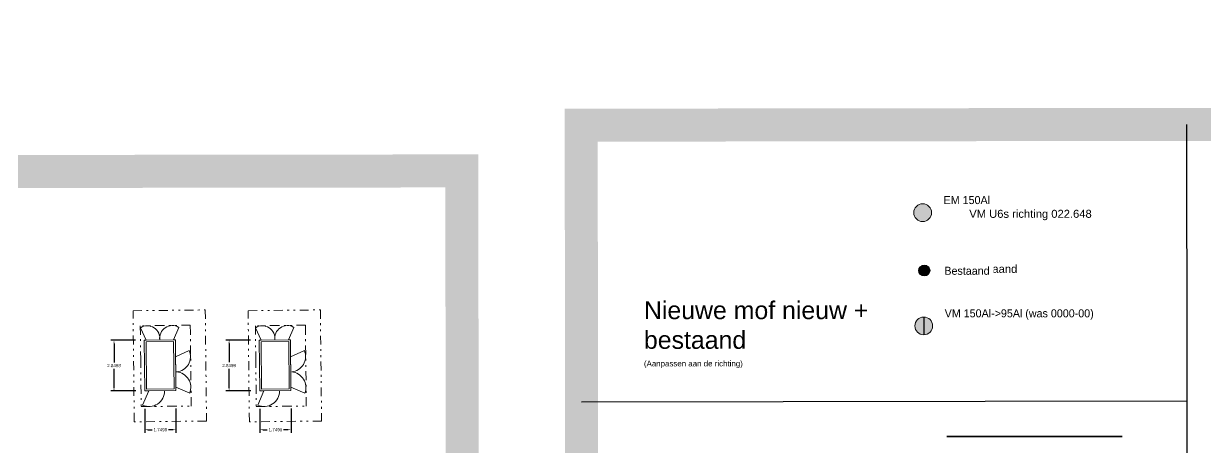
# Model space of a CAD drawing. Header units: metres. Extents: x 342 to 6270, y 11 to 2199.
# Drawn here: x 601.2 to 667.6, y 186.7 to 210.5 of the extents above; entities that cross this region are included whole.
import ezdxf
from ezdxf.enums import TextEntityAlignment as Align

# ---------------------------------------------------------------- set-up
doc = ezdxf.new("R2018")
doc.units = ezdxf.units.M
doc.linetypes.add('DASHED', pattern=[0.75, 0.5, -0.25])
doc.linetypes.add('DIVIDE', pattern=[1.25, 0.5, -0.25, 0, -0.25, 0, -0.25])
doc.layers.get('Defpoints').update_dxf_attribs({"lineweight": 5})
for name, color, linetype, lineweight in [('01 - Bestaande kabel', 125, 'Continuous', 0), ('01 - Geulbak', 18, 'Continuous', 0), ('Aansluiting LS K09', 104, 'DASHED', 0), ('Aansluiting MS', 6, 'DASHED', 0), ('AKA', 7, 'Continuous', 0), ('DEUR', 253, 'Continuous', 0), ('Knooppunt LS AM', 7, 'Continuous', 0)]:
    doc.layers.add(name, color=color, linetype=linetype, lineweight=lineweight)
doc.layers.add('01 - Station', color=7, linetype='Continuous')
doc.layers.add('Aansluiting LS K05', color=6, linetype='DASHED', lineweight=0, true_color=0xeb00eb)
doc.styles.get("Standard").update_dxf_attribs({"font": 'arial.ttf'})
doc.styles.add('TM-0.5', font='', dxfattribs={"height": 0.5})
doc.styles.get('TM-0.5').set_extended_font_data('Arial Nova Light')
doc.dimstyles.get("Standard").update_dxf_attribs({"dimtxt": 0.18, "dimasz": 0.18, "dimexe": 0.18, "dimexo": 0.0625, "dimgap": 0.09, "dimtad": 0, "dimtih": 1, "dimtoh": 1, "dimdec": 4, "dimzin": 0, "dimdsep": 46, "dimtxsty": 'Standard', "dimcen": 0.09, "dimadec": 0, "dimazin": 0, "dimtfac": 1, "dimtdec": 4, "dimtofl": 0, "dimtmove": 0, "dimatfit": 3, "dimfxl": 1, "dimtolj": 1, "dimtzin": 0, "dimarcsym": 0})

# ---------------------------------------------------------------- blocks, each defined once
blk = doc.blocks.new('*D144')
at = {"color": 0, "lineweight": -2, "transparency": 16777216}
for p, q in [((614.483, 188.856), (614.483, 187.497)), ((616.233, 188.875), (616.233, 187.497)), ((614.663, 187.677), (614.902, 187.677)), ((616.053, 187.677), (615.813, 187.677))]:
    blk.add_line(p, q, dxfattribs=at)
at = {"color": 0, "transparency": 16777216}
for points in [[(614.663, 187.707), (614.663, 187.647), (614.483, 187.677)], [(616.053, 187.707), (616.053, 187.647), (616.233, 187.677)]]:
    blk.add_solid(points, dxfattribs=at)
at = {"layer": 'Defpoints', "color": 0, "transparency": 16777216}
for p in [(614.483, 189.856), (616.233, 189.875), (616.233, 187.677)]:
    blk.add_point(p, dxfattribs=at)
at = {"color": 0, "transparency": 16777216, "insert": (615.358, 187.677), "char_height": 0.18, "attachment_point": 5}
blk.add_mtext('\\A1;1.7499', dxfattribs=at)
blk = doc.blocks.new('*D145')
at = {"color": 0, "lineweight": -2, "transparency": 16777216}
for p, q in [((613.951, 192.706), (612.573, 192.706)), ((612.753, 192.526), (612.753, 191.463)), ((612.753, 190.036), (612.753, 191.099)), ((613.983, 189.856), (612.573, 189.856))]:
    blk.add_line(p, q, dxfattribs=at)
at = {"color": 0, "transparency": 16777216}
for points in [[(612.723, 192.526), (612.783, 192.526), (612.753, 192.706)], [(612.723, 190.036), (612.783, 190.036), (612.753, 189.856)]]:
    blk.add_solid(points, dxfattribs=at)
at = {"layer": 'Defpoints', "color": 0, "transparency": 16777216}
for p in [(612.753, 192.706), (614.451, 192.706), (614.483, 189.856)]:
    blk.add_point(p, dxfattribs=at)
at = {"color": 0, "transparency": 16777216, "insert": (612.753, 191.281), "char_height": 0.18, "attachment_point": 5}
blk.add_mtext('\\A1;2.8498', dxfattribs=at)
blk = doc.blocks.new('*D139')
at = {"layer": '01 - Station', "color": 0, "lineweight": -2, "transparency": 16777216}
for p, q in [((586.634, 172.628), (586.634, 173.385)), ((590.556, 172.628), (590.556, 173.385)), ((586.814, 173.205), (588.24, 173.205)), ((590.376, 173.205), (588.876, 173.205))]:
    blk.add_line(p, q, dxfattribs=at)
at = {"layer": '01 - Station', "color": 0, "transparency": 16777216}
for points in [[(586.814, 173.235), (586.814, 173.175), (586.634, 173.205)], [(590.376, 173.235), (590.376, 173.175), (590.556, 173.205)]]:
    blk.add_solid(points, dxfattribs=at)
at = {"layer": 'Defpoints', "color": 0, "transparency": 16777216}
for p in [(590.556, 173.205), (586.634, 172.566), (590.556, 172.566)]:
    blk.add_point(p, dxfattribs=at)
at = {"layer": '01 - Station', "color": 0, "transparency": 16777216, "insert": (588.558, 173.205), "char_height": 25, "attachment_point": 5}
blk.add_mtext('\\A1;{\\H0.0044x;\\P3.9220}', dxfattribs=at)
blk = doc.blocks.new('*D151')
at = {"color": 0, "lineweight": -2, "transparency": 16777216}
for p, q in [((608.014, 188.856), (608.014, 187.496)), ((609.764, 188.875), (609.764, 187.496)), ((608.194, 187.676), (608.434, 187.676)), ((609.584, 187.676), (609.344, 187.676))]:
    blk.add_line(p, q, dxfattribs=at)
at = {"color": 0, "transparency": 16777216}
for points in [[(608.194, 187.706), (608.194, 187.646), (608.014, 187.676)], [(609.584, 187.706), (609.584, 187.646), (609.764, 187.676)]]:
    blk.add_solid(points, dxfattribs=at)
at = {"layer": 'Defpoints', "color": 0, "transparency": 16777216}
for p in [(608.014, 189.856), (609.764, 189.875), (609.764, 187.676)]:
    blk.add_point(p, dxfattribs=at)
at = {"color": 0, "transparency": 16777216, "insert": (608.889, 187.676), "char_height": 0.18, "attachment_point": 5}
blk.add_mtext('\\A1;1.7499', dxfattribs=at)
blk = doc.blocks.new('*D152')
at = {"color": 0, "lineweight": -2, "transparency": 16777216}
for p, q in [((607.483, 192.705), (606.104, 192.705)), ((606.284, 192.525), (606.284, 191.462)), ((606.284, 190.036), (606.284, 191.099)), ((607.514, 189.856), (606.104, 189.856))]:
    blk.add_line(p, q, dxfattribs=at)
at = {"color": 0, "transparency": 16777216}
for points in [[(606.254, 192.525), (606.314, 192.525), (606.284, 192.705)], [(606.254, 190.036), (606.314, 190.036), (606.284, 189.856)]]:
    blk.add_solid(points, dxfattribs=at)
at = {"layer": 'Defpoints', "color": 0, "transparency": 16777216}
for p in [(606.284, 192.705), (607.983, 192.705), (608.014, 189.856)]:
    blk.add_point(p, dxfattribs=at)
at = {"color": 0, "transparency": 16777216, "insert": (606.284, 191.28), "char_height": 0.18, "attachment_point": 5}
blk.add_mtext('\\A1;2.8498', dxfattribs=at)
blk = doc.blocks.new('*U205')
h = blk.add_hatch(color=0)
h.dxf.hatch_style = 1
h.paths.add_polyline_path([(0, 0.5), (0, -0.5, 0.414214), (0.5, 0, 0.414214)])
at = {"layer": '01 - Bestaande kabel'}
h = blk.add_hatch(color=256, dxfattribs=at)
h.dxf.hatch_style = 1
h.paths.add_polyline_path([(-0.5, 0, 0.414214), (0, -0.5), (0, 0.5, 0.414214)])
blk.add_lwpolyline([(0, 0.5), (0, -0.5)], dxfattribs=at)
at = {"layer": '01 - Station'}
blk.add_lwpolyline([(0, 0.5), (0, -0.5)], dxfattribs=at)
at = {"layer": 'Knooppunt LS AM'}
blk.add_circle((0, 0), 0.5, dxfattribs=at)
blk.add_attdef('MOF_TEKST', text='', height=0.45).set_placement((1.177, 0.933), align=Align.TOP_LEFT)
blk = doc.blocks.new('NIEUWE MOF')
h = blk.add_hatch(color=0)
h.dxf.hatch_style = 1
edge = h.paths.add_edge_path()
edge.add_arc((0, 0), 0.5, 0, 360)
at = {"layer": 'Knooppunt LS AM'}
blk.add_circle((0, 0), 0.5, dxfattribs=at)
blk.add_attdef('MOF_TEKST', text='', height=0.45).set_placement((1.177, 0.933), align=Align.TOP_LEFT)
blk = doc.blocks.new('BESTAANDE MOF')
at = {"layer": '01 - Bestaande kabel', "transparency": 33554687}
h = blk.add_hatch(color=256, dxfattribs=at)
h.dxf.hatch_style = 1
edge = h.paths.add_edge_path()
edge.add_arc((0, 0), 0.305, 0, 360)
at = {"color": 7, "true_color": 0xffffff}
blk.add_circle((0, 0), 0.305, dxfattribs=at)
blk.add_attdef('MOF_TEKST', text='', height=0.45, dxfattribs=at).set_placement((1.13, 0.212), align=Align.TOP_LEFT)

msp = doc.modelspace()

# ---------------------------------------------------------------- linework, layer by layer
at = {"layer": '01 - Station'}
msp.add_lwpolyline([(632.56494, 189.25046), (666.58641, 189.29564)], dxfattribs=at)
at = {"layer": 'Aansluiting LS K09', "linetype": 'Continuous', "const_width": 1.85405}
for points in [[(799.81021, 205.00432), (799.95518, 92.27835), (632.69464, 92.01073), (632.54425, 204.78218), (799.81021, 205.00432)], [(625.83441, 202.21375), (625.96561, 101.90626), (487.00588, 101.72451), (487.00544, 202.03458), (625.83441, 202.21375)]]:
    msp.add_lwpolyline(points, dxfattribs=at)
at = {"layer": 'Aansluiting MS', "ltscale": 0.0035, "const_width": 0.1}
msp.add_lwpolyline([(653.0814, 187.29914), (662.96513, 187.29914)], dxfattribs=at)
at = {"layer": 'AKA', "color": 114, "linetype": 'DIVIDE', "true_color": 0x139b48}
for points in [[(611.41388, 194.40637), (611.4828, 188.16675), (607.42305, 188.12191), (607.35413, 194.36153), (611.41388, 194.40637)], [(617.88259, 194.40686), (617.9515, 188.16724), (613.89175, 188.1224), (613.82284, 194.36202), (617.88259, 194.40686)]]:
    msp.add_lwpolyline(points, dxfattribs=at)
at = {"layer": 'AKA', "linetype": 'DIVIDE'}
for points in [[(610.62342, 189.00766), (610.57818, 193.10317), (610.57328, 193.54738), (609.08187, 193.53091), (607.76345, 193.51634), (607.78408, 191.64855), (607.81359, 188.97662), (609.30647, 188.99311)], [(617.09212, 189.00814), (617.04689, 193.10365), (617.04198, 193.54786), (615.55058, 193.53139), (614.23215, 193.51683), (614.25278, 191.64904), (614.28229, 188.97711), (615.77517, 188.99359)]]:
    msp.add_lwpolyline(points, close=True, dxfattribs=at)
at = {"layer": 'AKA', "linetype": 'Continuous'}
for points in [[(609.73246, 192.72466), (609.76394, 189.87484), (608.01404, 189.85551), (607.98257, 192.70533)], [(616.20116, 192.72515), (616.23264, 189.87532), (614.48275, 189.85599), (614.45127, 192.70582)], [(609.63357, 192.62356), (609.66284, 189.97372), (608.11293, 189.95661), (608.08367, 192.60644)], [(616.10227, 192.62405), (616.13154, 189.97421), (614.58164, 189.95709), (614.55237, 192.60693)]]:
    msp.add_lwpolyline(points, close=True, dxfattribs=at)
for points in [[(607.98257, 192.70533), (608.09256, 192.70655)], [(609.73246, 192.72466), (609.62247, 192.72345)], [(609.73246, 192.72466), (609.74299, 191.77172)], [(614.45127, 192.70582), (614.56126, 192.70703)], [(616.20116, 192.72515), (616.09117, 192.72393)], [(616.20116, 192.72515), (616.21169, 191.7722)], [(609.76394, 189.87484), (609.76173, 190.07482)], [(616.23264, 189.87532), (616.23043, 190.07531)], [(608.01404, 189.85551), (608.24403, 189.85805)], [(609.76394, 189.87484), (609.11898, 189.86771)], [(614.48275, 189.85599), (614.71273, 189.85853)], [(616.23264, 189.87532), (615.58768, 189.8682)]]:
    msp.add_lwpolyline(points, dxfattribs=at)
at = {"layer": 'DEUR', "linetype": 'Continuous'}
for points in [[(608.09256, 192.70655), (607.77515, 193.40259)], [(609.92443, 193.42633), (609.62247, 192.72345)], [(614.56126, 192.70703), (614.24385, 193.40308)], [(616.39313, 193.42681), (616.09117, 192.72393)], [(609.74299, 191.77172), (610.51499, 192.12948)], [(616.21169, 191.7722), (616.98369, 192.12996)], [(609.74299, 191.77172), (609.7553, 190.9248)], [(616.21169, 191.7722), (616.22401, 190.92528)], [(609.76173, 190.07482), (610.5406, 189.73445)], [(616.23043, 190.07531), (617.00931, 189.73493)], [(608.24403, 189.85805), (607.89275, 189.05666)], [(614.71273, 189.85853), (614.36145, 189.05714)]]:
    msp.add_lwpolyline(points, dxfattribs=at)
for centre, radius, start, end in [((608.1532, 192.80201), 0.70966, 352.9571462, 122.1897294), ((609.55973, 192.81755), 0.70966, 59.0758713, 188.3084544), ((614.62191, 192.80249), 0.70966, 352.9571462, 122.1897294), ((616.02843, 192.81803), 0.70966, 59.0758713, 188.3084544), ((609.72055, 191.78859), 0.86449, 275.4824141, 23.2239191), ((616.18925, 191.78907), 0.86449, 275.4824141, 23.2239191), ((609.7231, 190.05398), 0.87773, 338.6513667, 84.7677313), ((616.1918, 190.05446), 0.87773, 338.6513667, 84.7677313), ((608.25279, 189.8448), 0.86648, 245.4477097, 1.515435), ((614.7215, 189.84528), 0.86648, 245.4477097, 1.515435)]:
    msp.add_arc(centre, radius, start, end, dxfattribs=at)

# ---------------------------------------------------------------- block references
at = {"layer": 'Aansluiting LS K05'}
ref = msp.add_blockref('NIEUWE MOF', (651.73929, 199.86801), dxfattribs=at)
lines = msp.add_mtext('EM 150Al', dxfattribs={"layer": '0', "insert": (652.91603, 200.80134), "char_height": 0.45, "attachment_point": 1, "bg_fill": 3, "box_fill_scale": 1.5, "bg_fill_color": 256, "bg_fill_transparency": 0})
ref.add_attrib('MOF_TEKST', '', (652.91603, 200.80134)).embed_mtext(lines)
ref = msp.add_blockref('*U205', (651.7991, 193.50742), dxfattribs=at)
lines = msp.add_mtext('VM 150Al->95Al (was 0000-00)', dxfattribs={"layer": '0', "insert": (652.97584, 194.44075), "char_height": 0.45, "attachment_point": 1, "bg_fill": 3, "box_fill_scale": 1.5, "bg_fill_color": 256, "bg_fill_transparency": 0})
ref.add_attrib('MOF_TEKST', '', (652.97584, 194.44075)).embed_mtext(lines)

# ---------------------------------------------------------------- texts
at = {"insert": (636.07144, 194.88795), "char_height": 1, "attachment_point": 1, "style": 'TM-0.5'}
msp.add_mtext_dynamic_manual_height_columns('Nieuwe mof nieuw + bestaand^J{\\H0.31813x;(Aanpassen aan de richting)}', width=12.9354408, gutter_width=4.4034, heights=[8.34883], dxfattribs=at)
at = {"layer": '01 - Geulbak', "color": 7, "insert": (654.35797, 200.03011), "char_height": 0.45, "attachment_point": 1, "style": 'TM-0.5'}
msp.add_mtext_dynamic_manual_height_columns('VM U6s richting 022.648', width=23.3714101, gutter_width=2.5, heights=[0], dxfattribs=at)

# ---------------------------------------------------------------- dimensions: what is measured, and where the dimension line sits
for base, p1, p2, picture, middle in [((606.28395, 192.70533), (608.01404, 189.85551), (607.98257, 192.70533), '*D152', (606.28395, 191.28042)), ((612.75265, 192.70582), (614.48275, 189.85599), (614.45127, 192.70582), '*D145', (612.75265, 191.2809))]:
    dim = msp.add_linear_dim(base=base, p1=p1, p2=p2, angle=90, dimstyle='Standard', override={"dimexo": 0.5})
    dim.commit()
    dim.dimension.update_dxf_attribs({"geometry": picture, "text_midpoint": middle})
for base, p1, p2, picture, middle in [((609.76394, 187.67625), (608.01404, 189.85551), (609.76394, 189.87484), '*D151', (608.88899, 187.67625)), ((616.23264, 187.67673), (614.48275, 189.85599), (616.23264, 189.87532), '*D144', (615.35769, 187.67673))]:
    dim = msp.add_linear_dim(base=base, p1=p1, p2=p2, dimstyle='Standard', override={"dimexo": 1})
    dim.commit()
    dim.dimension.update_dxf_attribs({"geometry": picture, "text_midpoint": middle})
at = {"layer": '01 - Station'}
dim = msp.add_linear_dim(base=(590.55564, 173.20475), p1=(586.63364, 172.56581), p2=(590.55564, 172.56581), text='{\\H0.0044x;\\P<>}', dimstyle='Standard', override={"dimtxt": 25, "dimfxlon": 0}, dxfattribs=at)
dim.commit()
dim.dimension.update_dxf_attribs({"geometry": '*D139', "text_midpoint": (588.55787, 173.20475), "dimtype": 160})

# ---------------------------------------------------------------- next in the draw order: texts
at = {"layer": '01 - Bestaande kabel', "color": 7, "insert": (654.39988, 196.93513), "char_height": 0.45, "attachment_point": 1, "style": 'TM-0.5', "bg_fill": 3, "box_fill_scale": 1.5, "bg_fill_color": 256, "bg_fill_transparency": 0}
msp.add_mtext_dynamic_manual_height_columns('Bestaand', width=23.3714101, gutter_width=2.5, heights=[0], dxfattribs=at)

# ---------------------------------------------------------------- next in the draw order: linework, layer by layer
at = {"layer": '01 - Station'}
msp.add_lwpolyline([(666.56579, 204.82737), (666.60285, 176.92136)], dxfattribs=at)

# ---------------------------------------------------------------- next in the draw order: block references
ref = msp.add_blockref('BESTAANDE MOF', (651.82853, 196.61769))
lines = msp.add_mtext('Bestaand', dxfattribs={"insert": (652.95873, 196.82993), "char_height": 0.45, "attachment_point": 1, "bg_fill": 3, "box_fill_scale": 1.5, "bg_fill_color": 256, "bg_fill_transparency": 0})
ref.add_attrib('MOF_TEKST', '', (652.95873, 196.82993)).embed_mtext(lines)

doc.saveas('drawing.dxf')
